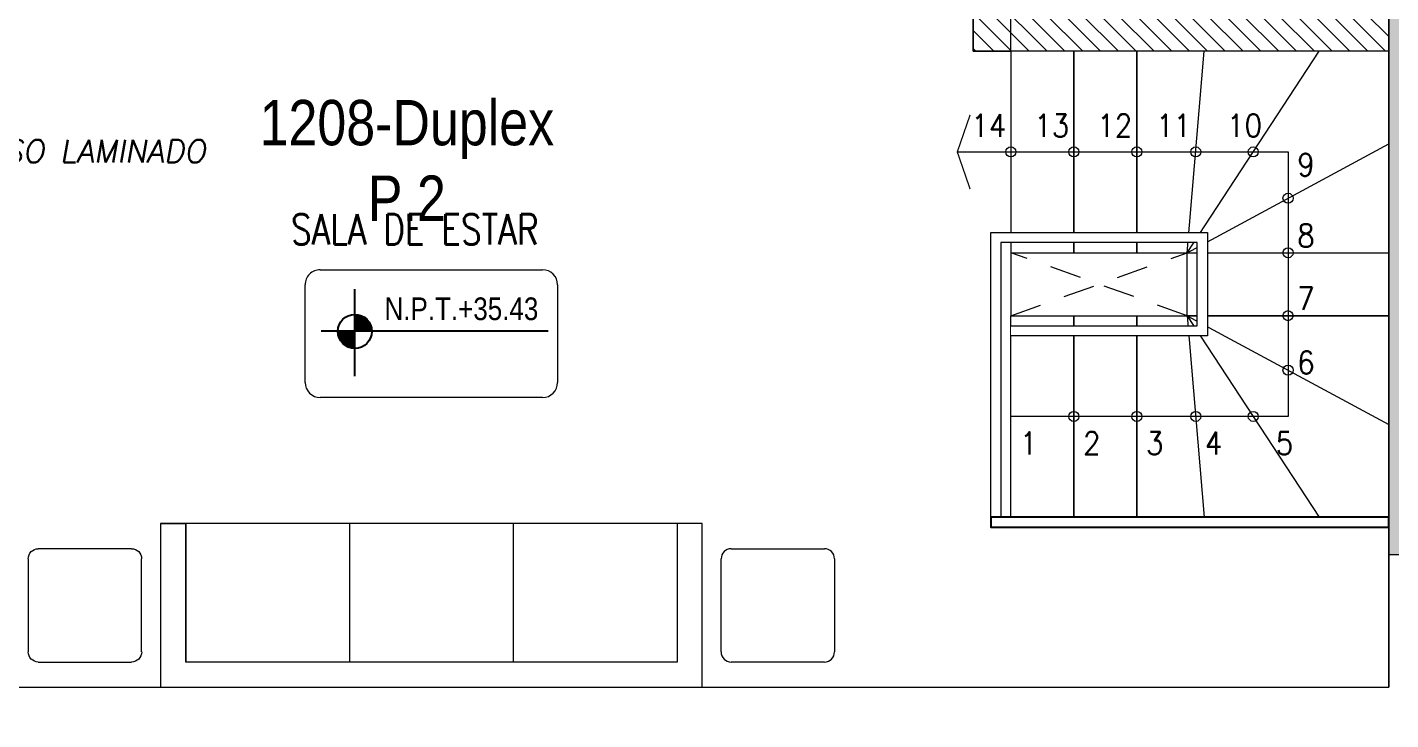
# Model space of a CAD drawing. Header units: millimetres. Extents: x -3 to 53, y -110 to 39.
# Drawn here: x 34.15 to 39.56, y -48.16 to -45.41 of the extents above; entities that cross this region are included whole.
import ezdxf
from ezdxf import colors
from ezdxf.entities.mleader import LeaderData, LeaderLine
from ezdxf.enums import TextEntityAlignment as Align
from ezdxf.math import Vec2, Vec3

# ---------------------------------------------------------------- set-up
doc = ezdxf.new("R2010")
doc.units = ezdxf.units.MM
doc.set_wipeout_variables(frame=1)
doc.linetypes.add('HIDDEN2', pattern=[0.1875, 0.125, -0.0625])
for name, color, linetype in [('A-COCINAS-LAV', 8, 'Continuous'), ('A-EST HATCH', 8, 'Continuous'), ('A-EST PLACAS', 8, 'Continuous'), ('A-LINEAS', 8, 'Continuous'), ('A-MURO BAJO', 8, 'Continuous'), ('A-MURO_P14', 8, 'Continuous'), ('A-NIVELES-NPT', 8, 'Continuous'), ('A-NUMERACIONDEP', 8, 'Continuous'), ('A-PROYECCIONES', 8, 'HIDDEN2'), ('A-TEXTO-ACABADO PISO', 8, 'Continuous'), ('A-TEXTO-INDICACIONES', 8, 'Continuous'), ('BARANDAS', 8, 'Continuous'), ('DLP_MOBILIARIO', 8, 'Continuous'), ('DLP_TEXTO AMBIENTE', 8, 'Continuous')]:
    doc.layers.add(name, color=color, linetype=linetype)
doc.layers.add('A-MUROS', color=8, linetype='Continuous', lineweight=30)
doc.styles.add('R80', font='ARIALN.TTF', dxfattribs={"height": 2.03})
doc.styles.add('ROMANS', font='ROMANS.shx', dxfattribs={"oblique": 10})

# ---------------------------------------------------------------- blocks, each defined once
blk = doc.blocks.new('_Dot')
at = {"color": 0, "linetype": 'ByBlock', "lineweight": -2}
blk.add_line((-0.5, 0), (-1, 0), dxfattribs=at)
at = {"color": 0, "linetype": 'ByBlock', "const_width": 0.5}
blk.add_lwpolyline([(-0.25, 0, 1), (0.25, 0, 1)], format="xyb", close=True, dxfattribs=at)
blk = doc.blocks.new('EST.P11')
at = {"layer": 'A-EST HATCH', "lineweight": 0}
h = blk.add_hatch(color=8, dxfattribs=at)
h.dxf.hatch_style = 1
h.paths.add_polyline_path([(10.5, -2.74), (10.5, 3.375), (12.15, 3.375), (12.15, 3.525), (10.35, 3.525), (10.35, 2.65), (8.85, 2.65), (8.85, 3.15), (8.7, 3.15), (8.7, 2.5), (10.35, 2.5), (10.35, -2.74)])
h.paths.add_polyline_path([(18.45, 7.325), (20.05, 7.325), (20.05, 10.425), (18.85, 10.425), (18.85, 10.575), (20.2, 10.575), (20.2, 7.175), (18.45, 7.175)])
h.paths.add_polyline_path([(17.65, 10.575), (17.5, 10.575), (17.5, 7.175), (17.65, 7.175)])
h.paths.add_polyline_path([(11.85, 11.05), (11.85, 10.9), (12, 10.9), (12, 7.825), (12.15, 7.825), (12.15, 11.05)])
h.paths.add_polyline_path([(22.45, 4.725), (13.05, 4.725), (13.05, 4.875), (16.6, 4.875), (16.6, 6.275), (16.8, 6.275), (16.8, 4.875), (19.7, 4.875), (19.7, 6.275), (19.85, 6.275), (19.85, 4.875), (22.25, 4.875), (22.25, 6.125), (20.6, 6.125), (20.6, 6.275), (22.875, 6.275), (22.875, 6.125), (22.45, 6.125)])
h.paths.add_polyline_path([(15.1, 10.425), (15.1, 7.325), (16.7, 7.325), (16.7, 7.175), (14.95, 7.175), (14.95, 10.575), (16.3, 10.575), (16.3, 10.425)])
h.paths.add_polyline_path([(10.35, 5.75), (8.7, 5.75), (8.7, 5.1), (8.85, 5.1), (8.85, 5.6), (10.35, 5.6), (10.35, 4.725), (12.15, 4.725), (12.15, 4.875), (10.5, 4.875), (10.5, 10.99), (10.35, 10.99)])
h.paths.add_polyline_path([(5.85, 10.9), (5.25, 10.9), (5.25, 11.05), (6, 11.05), (6, 7.65), (4.85, 7.65), (4.85, 7.8), (5.85, 7.8)])
h.paths.add_polyline_path([(4.05, 11.05), (4.05, 7.65), (3.9, 7.65), (3.9, 11.05)])
h.paths.add_polyline_path([(3.1, 7.8), (1.5, 7.8), (1.5, 10.9), (2.7, 10.9), (2.7, 11.05), (1.35, 11.05), (1.35, 7.65), (3.1, 7.65)])
h.paths.add_polyline_path([(4.05, -2.8), (4.05, 0.6), (3.9, 0.6), (3.9, -2.8)])
h.paths.add_polyline_path([(3.1, 0.45), (1.5, 0.45), (1.5, -2.65), (2.7, -2.65), (2.7, -2.8), (1.35, -2.8), (1.35, 0.6), (3.1, 0.6)])
h.paths.add_polyline_path([(8.7, -0.35), (8.85, -0.35), (8.85, -2.65), (9, -2.65), (9, -2.8), (8.7, -2.8)])
h.paths.add_polyline_path([(18.45, 0.925), (20.05, 0.925), (20.05, -2.175), (18.85, -2.175), (18.85, -2.325), (20.2, -2.325), (20.2, 1.075), (18.45, 1.075)])
h.paths.add_polyline_path([(17.65, -2.325), (17.5, -2.325), (17.5, 1.075), (17.65, 1.075)])
h.paths.add_polyline_path([(12.15, -2.8), (11.85, -2.8), (11.85, -2.65), (12, -2.65), (12, 0.425), (12.15, 0.425)])
h.paths.add_polyline_path([(15.1, -2.175), (15.1, 0.925), (16.7, 0.925), (16.7, 1.075), (14.95, 1.075), (14.95, -2.325), (16.3, -2.325), (16.3, -2.175)])
h.paths.add_polyline_path([(6, -2.8), (6, 0.6), (4.85, 0.6), (4.85, 0.45), (5.85, 0.45), (5.85, -2.65), (5.25, -2.65), (5.25, -2.8)])
h.paths.add_polyline_path([(3.0968, 5.55), (2.95, 5.55), (2.95, 6.75), (5.1, 6.75), (5.1, 6.6), (4.65, 6.6), (4.65, 5), (4.45, 5), (4.45, 6.6), (3.1, 6.6), (3.1, 5.55)], flags=17)
h.paths.add_polyline_path([(3.0968, 2.7), (2.95, 2.7), (2.95, 1.5), (5.1, 1.5), (5.1, 1.65), (4.65, 1.65), (4.65, 3.25), (4.45, 3.25), (4.45, 1.65), (3.1, 1.65), (3.1, 2.7)], flags=17)
h.paths.add_polyline_path([(8.8501, 4.2), (6, 4.2), (6, 6.75), (5.85, 6.75), (5.85, 4.2), (3.1, 4.2), (3.1, 4.8), (2.95, 4.8), (2.95, 4.2), (0.15, 4.2), (0.15, 8.25), (0, 8.25), (0, 0), (0.15, 0), (0.15, 4.05), (2.95, 4.05), (2.95, 3.45), (3.1, 3.45), (3.1, 4.05), (5.85, 4.05), (5.85, 1.5), (6, 1.5), (6, 4.05), (8.8501, 4.05)])
h.paths.add_polyline_path([(8.7, 11.05), (8.7, 8.6), (8.85, 8.6), (8.85, 10.9), (9, 10.9), (9, 11.05)])
h.paths.add_polyline_path([(22.9, 4.725), (25, 4.725), (25, 4.875), (23.05, 4.875), (23.05, 8.575), (25, 8.575), (25, 8.725), (23.05, 8.725), (23.05, 10.575), (22.2, 10.575), (22.2, 10.425), (22.9, 10.425)])
h.paths.add_polyline_path([(26.7, 4.725), (26.85, 4.725), (26.85, 8.725), (26.7, 8.725)])
h.paths.add_polyline_path([(47.1, 1.5), (45.2, 1.5), (45.2, 1.65), (46.95, 1.65), (46.95, 4.05), (41.1999, 4.05), (41.1999, 4.2), (46.95, 4.2), (46.95, 6.6), (45.2, 6.6), (45.2, 6.75), (47.1, 6.75)])
h.paths.add_polyline_path([(24.05, 3.525), (25.9, 3.525), (25.9, 3.375), (24.05, 3.375)], flags=17)
h.paths.add_polyline_path([(21.05, 1.975), (21.05, 2.125), (22.85, 2.125), (22.85, 3.375), (20.3, 3.375), (20.3, 1.975), (20.15, 1.975), (20.15, 3.375), (16.8, 3.375), (16.8, 1.975), (16.6, 1.975), (16.6, 3.375), (13.05, 3.375), (13.05, 3.525), (23.05, 3.525), (23.05, 1.975)])
h.paths.add_polyline_path([(23.05, 1.95), (23.05, -1.775), (26.7, -1.775), (26.7, 0.875), (24.35, 0.875), (24.35, 1.425), (24.05, 1.425), (24.05, 1.575), (24.5, 1.575), (24.5, 1.025), (26.7, 1.025), (26.7, 3.525), (26.85, 3.525), (26.85, -1.925), (23.05, -1.925), (23.05, -2.325), (22.2, -2.325), (22.2, -2.175), (22.9, -2.175), (22.9, 1.95)])
h.paths.add_polyline_path([(43.75, 7.8), (45.35, 7.8), (45.35, 7.6), (43.75, 7.6)])
h.paths.add_polyline_path([(43.75, 0.65), (45.35, 0.65), (45.35, 0.45), (43.75, 0.45)])
h.paths.add_polyline_path([(30.85, 2.375), (30.85, 3.525), (29.75, 3.525), (29.75, 2.375), (29.9, 2.375), (29.9, 3.375), (30.75, 3.375), (30.75, 2.375)])
h.paths.add_polyline_path([(39.5497, 4.875), (39.5497, 4.725), (39.7, 4.725), (39.7, 5.6), (41.1999, 5.6), (41.1999, 5.1009), (41.35, 5.1009), (41.35, 5.75), (39.7, 5.75), (39.7, 7.75), (39.55, 7.75), (39.55, 4.875)])
edge = h.paths.add_edge_path()
edge.add_line((30.85, 4.725), (30.85, 4.875))
edge.add_line((30.85, 4.875), (30.85, 5.875))
edge.add_line((30.85, 5.875), (30.75, 5.875))
edge.add_line((30.75, 5.875), (30.75, 4.875))
edge.add_line((30.75, 4.875), (30.35, 4.875))
edge.add_line((30.35, 4.875), (30.35, 5.875))
edge.add_line((30.35, 5.875), (30.2, 5.875))
edge.add_line((30.2, 5.875), (30.2, 4.725))
edge.add_line((30.2, 4.725), (30.85, 4.725))
h.paths.add_polyline_path([(33.45, 5.55), (33.45, 4.95), (33.25, 4.95), (33.25, 5.55), (33.3, 5.55), (33.3, 7.7501), (33.45, 7.7501)])
h.paths.add_polyline_path([(33.45, 2.7), (33.45, 3.3), (33.25, 3.3), (33.25, 2.7), (33.3, 2.7), (33.3, 0.4999), (33.45, 0.4999)])
at = {"layer": 'A-EST PLACAS', "color": 8, "lineweight": 0}
blk.add_lwpolyline([(39.5497, 4.725), (39.55, 7.75), (39.7, 7.75), (39.7, 5.75), (41.35, 5.75), (41.35, 5.1009), (41.35, 5.1009), (41.1999, 5.1009), (41.1999, 5.6), (39.7, 5.6), (39.7, 4.725), (39.5497, 4.725)], dxfattribs=at)
blk = doc.blocks.new('TEXTO AMBIENTES P11')
at = {"layer": 'A-TEXTO-ACABADO PISO', "color": 8, "lineweight": 0, "insert": (33.0469, -4.677), "char_height": 0.09, "attachment_point": 2, "style": 'ROMANS'}
blk.add_mtext_dynamic_manual_height_columns('PISO LAMINADO', width=1.20225, gutter_width=12.5, heights=[0], dxfattribs=at)
at = {"layer": 'DLP_TEXTO AMBIENTE', "color": 8, "lineweight": 0, "style": 'ROMANS', "width": 0.8}
blk.add_text('SALA DE ESTAR', height=0.12, dxfattribs=at).set_placement((34.3343, -5.0922, 0), align=Align.CENTER)
blk = doc.blocks.new('ESC2')
at = {"layer": 'A-LINEAS', "color": 8, "lineweight": 0, "const_width": 0.005}
blk.add_lwpolyline([(-1.6618, 1.5974), (-1.7127, 1.45), (-1.6618, 1.3026)], dxfattribs=at)
at = {"layer": 'A-LINEAS', "color": 8, "linetype": 'Continuous', "lineweight": 0}
for centre in [(-1.5, 1.45), (-1.25, 1.45), (-1, 1.45), (-0.7663, 1.45), (-0.5381, 1.45), (-0.4, 1.2662), (-0.4, 1.05), (-0.4001, 0.8), (-0.4, 0.5839), (-0.5381, 0.4)]:
    blk.add_circle(centre, 0.02, dxfattribs=at)
at = {"layer": 'A-MURO BAJO', "color": 8, "lineweight": 0}
for p, q in [((-1, 1.85), (-1, 1.05)), ((0, 1.85), (-1, 1.85)), ((0, 0.8), (0, 1.85)), ((-1, 1.05), (0, 1.05))]:
    blk.add_line(p, q, dxfattribs=at)
for points in [[(-1.5, 1.05), (-1.25, 1.05), (-1.25, 1.85), (-1.5, 1.85)], [(-1.25, 1.05), (-1, 1.05), (-1, 1.85), (-1.25, 1.85)], [(-1.5, 0.8), (-1.25, 0.8), (-1.25, 0), (-1.5, 0)], [(-1.25, 0.8), (-1, 0.8), (-1, 0), (-1.25, 0)], [(-1, 0.8), (0, 0.8), (0, 0), (-1, 0)]]:
    blk.add_lwpolyline(points, close=True, dxfattribs=at)
for points in [[(-0.8, 1.05), (-0.7326, 1.85)], [(-0.8, 1.05), (-0.2763, 1.85)], [(-0.8, 1.05), (0, 1.4825)], [(-0.0003, 0.8), (-0.8, 0.8), (-0.8, 1.05)], [(-0.8, 0.8), (-0.7326, 0)], [(-0.8, 0.8), (-0.2763, 0)], [(-0.8, 0.8), (0, 0.3675)]]:
    blk.add_lwpolyline(points, dxfattribs=at)
at = {"color": 8, "lineweight": 0}
blk.add_wipeout([(-1.54, 0), (-1.58, 0), (-1.58, 1.13), (-0.72, 1.13), (-0.72, 0.72), (-1.5, 0.72), (-1.5, 0.76), (-0.76, 0.76), (-0.76, 1.09), (-1.54, 1.09), (-1.54, 0.9061)], dxfattribs=at).dxf.layer = 'A-COCINAS-LAV'
at = {"layer": 'A-COCINAS-LAV', "color": 8, "lineweight": 0}
for points in [[(-1.58, 0), (-1.58, 1.13), (-0.72, 1.13), (-0.72, 0.72), (-1.5, 0.72)], [(-1.5, 0.76), (-0.76, 0.76), (-0.76, 1.09), (-1.54, 1.09), (-1.54, 0)]]:
    blk.add_lwpolyline(points, dxfattribs=at)
at = {"layer": 'A-LINEAS', "color": 8, "linetype": 'Continuous', "lineweight": 0}
blk.add_lwpolyline([(-1.7127, 1.45), (-0.4, 1.45), (-0.4, 0.4), (-1.5, 0.4)], dxfattribs=at)
for centre in [(-1.25, 0.4), (-1, 0.4), (-0.7663, 0.4)]:
    blk.add_circle(centre, 0.02, dxfattribs=at)
at = {"layer": 'A-MURO BAJO', "color": 8, "lineweight": 0}
blk.add_line((-1.5, 1.05), (-1.5, 0.8), dxfattribs=at)
at = {"layer": 'A-PROYECCIONES', "color": 8, "lineweight": 0}
blk.add_line((-1.5, 0.8), (-0.8, 1.05), dxfattribs=at)
blk.add_lwpolyline([(-0.8, 0.8), (-1.5, 1.05)], dxfattribs=at)
blk = doc.blocks.new('MESA CENTRO')
at = {"color": 8, "lineweight": 0}
for p, q in [((-0.1937, 0), (0.1937, 0)), ((-0.2537, -0.9421), (-0.2537, -0.06)), ((0.2537, -0.06), (0.2537, -0.9421)), ((0.1937, -1.0021), (-0.1937, -1.0021))]:
    blk.add_line(p, q, dxfattribs=at)
for centre, start, end in [((-0.1937, -0.06), 90, 180), ((0.1937, -0.06), 0, 90), ((-0.1937, -0.9421), 180, 270), ((0.1937, -0.9421), 270, 0)]:
    blk.add_arc(centre, 0.06, start, end, dxfattribs=at)
blk = doc.blocks.new('MESITA FLAT 9')
at = {"color": 8, "lineweight": 0}
for p, q in [((-0.185, 0), (0.185, 0)), ((-0.225, -0.41), (-0.225, -0.04)), ((0.225, -0.04), (0.225, -0.41)), ((0.185, -0.45), (-0.185, -0.45))]:
    blk.add_line(p, q, dxfattribs=at)
for centre, start, end in [((-0.185, -0.04), 90, 180), ((0.185, -0.04), 360, 90), ((-0.1853, -0.41), 180, 270), ((0.185, -0.41), 270, 0)]:
    blk.add_arc(centre, 0.04, start, end, dxfattribs=at)
blk = doc.blocks.new('*U97')
blk.add_wipeout([(0, 0), (0, -0.04), (1.58, -0.04), (1.58, 0)])
blk.add_lwpolyline([(0, 0), (1.58, 0), (1.58, -0.04), (0, -0.04)], close=True)
blk = doc.blocks.new('Duplex-1204')
at = {"layer": 'A-MUROS', "color": 8, "lineweight": 0}
for p, q in [((12.55, -6.375), (12.55, -5.85)), ((3.85, -6.375), (12.55, -6.375))]:
    blk.add_line(p, q, dxfattribs=at)
at = {"layer": 'DLP_MOBILIARIO', "color": 8, "lineweight": 0}
for p, q in [((7.675, -5.725), (7.775, -5.725)), ((7.775, -5.725), (7.775, -6.275)), ((9.725, -5.725), (7.775, -5.725)), ((8.425, -5.725), (8.425, -6.275)), ((9.075, -5.725), (9.075, -6.275))]:
    blk.add_line(p, q, dxfattribs=at)
blk.add_lwpolyline([(7.675, -5.725), (7.675, -6.375), (9.825, -6.375), (9.825, -5.725), (9.725, -5.725), (9.725, -6.275), (7.775, -6.275), (7.775, -5.725)], close=True, dxfattribs=at)
at = {"color": 8, "lineweight": 0}
blk.add_blockref('ESC2', (12.55, -5.7), dxfattribs=at)
at = {"layer": 'DLP_MOBILIARIO', "color": 8, "lineweight": 0}
for name, p, rotation in [('MESA CENTRO', (8.2489, -4.9713), 89.99997742088814), ('MESITA FLAT 9', (10.125, -5.825), 359.9999175160668)]:
    blk.add_blockref(name, p, dxfattribs=dict(at, rotation=rotation))
at = {"layer": 'DLP_MOBILIARIO', "color": 8, "lineweight": 0, "xscale": -0.9999999999999993, "rotation": 8.248393320364757e-05}
blk.add_blockref('MESITA FLAT 9', (7.375, -5.825), dxfattribs=at)
at = {"layer": 'A-MUROS', "color": 8, "lineweight": 0}
for p, q in [((10.9, -3.85), (10.9, -2.9749)), ((12.55, -3.8499), (10.9, -3.85)), ((12.55, -3.8499), (12.55, -6.375))]:
    blk.add_line(p, q, dxfattribs=at)
at = {"layer": 'BARANDAS', "color": 8, "lineweight": 0, "xscale": -1}
blk.add_blockref('*U97', (12.55, -5.7), dxfattribs=at)
blk = doc.blocks.new('DPTO 65_D2')
at = {"layer": 'A-MUROS', "color": 8, "lineweight": 0}
blk.add_line((1.6499, 0.525), (1.6499, 0), dxfattribs=at)
blk = doc.blocks.new('TEXTO NOTAS P11')
at = {"layer": 'A-TEXTO-INDICACIONES', "style": 'ROMANS', "width": 0.9}
for s, p in [('14', (36.6817, -4.6653)), ('13', (36.9317, -4.6653)), ('12', (37.1817, -4.6653)), ('11', (37.4154, -4.6653)), ('10', (37.6967, -4.6653))]:
    blk.add_text(s, height=0.09, rotation=360, dxfattribs=at).set_placement(p, align=Align.RIGHT)
blk.add_text('9', height=0.09, rotation=360, dxfattribs=at).set_placement((37.8363, -4.8206))
for s, p in [('8', (37.8363, -5.102)), ('7', (37.8363, -5.3518)), ('6', (37.8363, -5.6059)), ('1', (36.7363, -5.9263)), ('2', (36.9863, -5.9263)), ('3', (37.2363, -5.9263)), ('4', (37.4701, -5.9263)), ('5', (37.7514, -5.9263))]:
    blk.add_text(s, height=0.09, dxfattribs=at).set_placement(p)
blk = doc.blocks.new('SIM NIVEL PLANTA')
at = {"linetype": 'Continuous'}
h = blk.add_hatch(dxfattribs=at)
h.set_pattern_fill('_USER', color=8, scale=0.089997, angle=45, style=0, pattern_type=0)
h.set_pattern_definition([(45, (31854.49523, 23864.84028), (-0.06363728001, 0.06363728001), [])])
h.paths.add_polyline_path([(-17.33, 0), (-15.98, 0, 0.409209), (-17.33, 1.33)])
h.paths.add_polyline_path([(-18.68, 0, 0.004279), (-18.68, -0.02, 0.414214), (-17.33, -1.37), (-17.33, 0)])
at = {"color": 8}
for p, q in [((-17.33, -3.58), (-17.33, 3.34)), ((-2, 0), (-20, 0))]:
    blk.add_line(p, q, dxfattribs=at)
at = {"color": 8, "linetype": 'Continuous'}
blk.add_circle((-17.33, -0.02), 1.35, dxfattribs=at)
at = {"color": 8, "style": 'R80'}
blk.add_attdef('N.P.T.+0.00', text='', height=1.8, dxfattribs=at).set_placement((-8.87, 1.77), align=Align.MIDDLE_CENTER)
blk = doc.blocks.new('arq.')
at = {"layer": 'A-EST PLACAS', "color": 8}
blk.add_blockref('EST.P11', (101.2127, -50.3388), dxfattribs=at)
at = {"layer": 'DLP_TEXTO AMBIENTE', "color": 8}
blk.add_blockref('TEXTO AMBIENTES P11', (102.5627, -39.2888), dxfattribs=at)
at = {"layer": 'A-NUMERACIONDEP', "color": 8, "lineweight": 0}
ml = blk.add_multileader_mtext('Standard', dxfattribs=at)
ml.set_content('1208-Duplex P.2', color=8, style='R80')
ml.set_leader_properties(color=256)
ml.set_arrow_properties(name='DOT')
ml.build(insert=Vec2(0, 0))
ml.multileader.update_dxf_attribs({"leader_type": 0, "has_text_frame": 1, "text_left_attachment_type": 2, "text_right_attachment_type": 2, "dogleg_length": 0.36, "arrow_head_size": 0.06, "scale": 0.06})
ctx = ml.context
ctx.base_point, ctx.scale, ctx.char_height, ctx.arrow_head_size, ctx.landing_gap_size, ctx.plane_origin = Vec3(136.054, -43.9226), 0.06, 0.18, 0.06, 0.06, Vec3(137.8171, -43.927)
ctx.left_attachment, ctx.right_attachment, ctx.text_align_type = 2, 2, 1
notes = []
notes.append((ctx, [(0, (1, 1, 0), (135.9623, -43.9226), (1, 0), 0.0917, [(0, [(135.6758, -43.5737)], 0, [])])]))
ctx.mtext.insert, ctx.mtext.rotation, ctx.mtext.width, ctx.mtext.alignment, ctx.mtext.flow_direction = Vec3(136.8654, -43.8073), 6.283185, 1.543019, 2, 5
for ctx, leaders in notes:
    for number, flags, end, landing, length, lines in leaders:
        leader = LeaderData()
        leader.index, (leader.has_last_leader_line, leader.has_dogleg_vector, leader.attachment_direction) = number, flags
        leader.last_leader_point, leader.dogleg_vector, leader.dogleg_length = Vec3(end), Vec3(landing), length
        for number, points, colour, breaks in lines:
            line = LeaderLine()
            line.index, line.vertices, line.color, line.breaks = number, Vec3.list(points), colors.encode_raw_color(colour), breaks
            leader.lines.append(line)
        ctx.leaders.append(leader)
at = {"layer": 'DLP_MOBILIARIO', "color": 8}
blk.add_blockref('Duplex-1204', (128.2127, -39.7638), dxfattribs=at)
at = {"layer": 'A-MURO_P14', "color": 8, "lineweight": 0}
blk.add_lwpolyline([(139.2627, -42.5888), (139.1127, -42.5888), (139.1127, -43.6138), (139.2627, -43.6138)], close=True, dxfattribs=at)
at = {"color": 8, "xscale": -1}
blk.add_blockref('DPTO 65_D2', (142.4126, -46.1388), dxfattribs=at)
at = {"layer": 'A-NIVELES-NPT', "color": 8, "lineweight": 0}
ref = blk.add_blockref('SIM NIVEL PLANTA', (137.5256, -44.725, 0), dxfattribs=dict(at, xscale=0.05, yscale=0.05, zscale=0.05))
ref.add_attrib('N.P.T.+0.00', 'N.P.T.+35.43', dxfattribs={"layer": '0', "height": 0.09, "style": 'R80'}).set_placement((137.082, -44.6364, 0), align=Align.MIDDLE_CENTER)
at = {"layer": 'A-MURO_P14', "lineweight": 0}
h = blk.add_hatch(dxfattribs=at)
h.set_pattern_fill('_USER', color=8, scale=0.05, angle=135, pattern_type=0)
h.set_pattern_definition([(135, (101.212695, -0.3388), (-0.03535534, -0.03535534), [])])
h.paths.add_polyline_path([(140.9127, -49.8389), (142.5627, -49.8389), (142.5627, -49.6889), (140.9127, -49.6889)])
h.paths.add_polyline_path([(139.2627, -48.9639), (140.7627, -48.9639), (140.7627, -48.8139), (139.2627, -48.8139)])
h.paths.add_polyline_path([(139.2627, -49.8389), (139.1127, -49.8389), (139.1127, -48.8139), (139.2627, -48.8139)])
h.paths.add_polyline_path([(137.4627, -49.8389), (139.1127, -49.8389), (139.1127, -49.6889), (137.4627, -49.6889)])
h.paths.add_polyline_path([(140.9127, -42.5888), (142.5627, -42.5888), (142.5627, -42.7388), (140.9127, -42.7388)])
h.paths.add_polyline_path([(139.2627, -43.4638), (140.7627, -43.4638), (140.7627, -43.6138), (139.2627, -43.6138)])
h.paths.add_polyline_path([(139.2627, -42.5888), (139.1127, -42.5888), (139.1127, -43.6138), (139.2627, -43.6138)])
h.paths.add_polyline_path([(137.4627, -42.5888), (139.1127, -42.5888), (139.1127, -42.7388), (137.4627, -42.7388)])
h.paths.add_polyline_path([(131.5627, -44.4638), (131.9627, -44.4638), (131.9627, -44.6138), (131.5627, -44.6138)])
h.paths.add_polyline_path([(131.1127, -47.8138), (131.9627, -47.8138), (131.9627, -47.9638), (131.1127, -47.9638)])
h.paths.add_polyline_path([(126.5327, -48.9138), (126.6827, -48.9138), (126.6827, -49.3138), (126.5327, -49.3138)])
h.paths.add_polyline_path([(125.7127, -48.7638), (127.9127, -48.7638), (127.9127, -48.9138), (125.7127, -48.9138)])
h.paths.add_polyline_path([(126.0627, -44.9138), (126.2127, -44.9138), (126.2127, -45.4638), (126.0627, -45.4638)])
h.paths.add_polyline_path([(126.0627, -43.2138), (126.2127, -43.2138), (126.2127, -44.0138), (126.0627, -44.0138)])
h.paths.add_polyline_path([(126.0627, -41.7638), (126.2127, -41.7638), (126.2127, -42.3138), (126.0627, -42.3138)])
h.paths.add_polyline_path([(146.4127, -47.9388), (146.5627, -47.9388), (146.5627, -46.2888), (146.4127, -46.2888)])
h.paths.add_polyline_path([(146.4127, -44.4888), (146.5627, -44.4888), (146.5627, -46.1388), (146.4127, -46.1388)])
at = {"layer": 'A-MURO_P14', "color": 8, "lineweight": 0}
blk.add_lwpolyline([(139.2627, -43.4638), (140.7627, -43.4638), (140.7627, -43.6138), (139.2627, -43.6138)], close=True, dxfattribs=at)
at = {"layer": 'A-TEXTO-INDICACIONES', "color": 8}
blk.add_blockref('TEXTO NOTAS P11', (102.5627, -39.2888), dxfattribs=at)

msp = doc.modelspace()

# ---------------------------------------------------------------- block references
at = {"color": 7}
msp.add_blockref('arq.', (-101.2125, -1.8936), dxfattribs=at)

doc.saveas('drawing.dxf')
